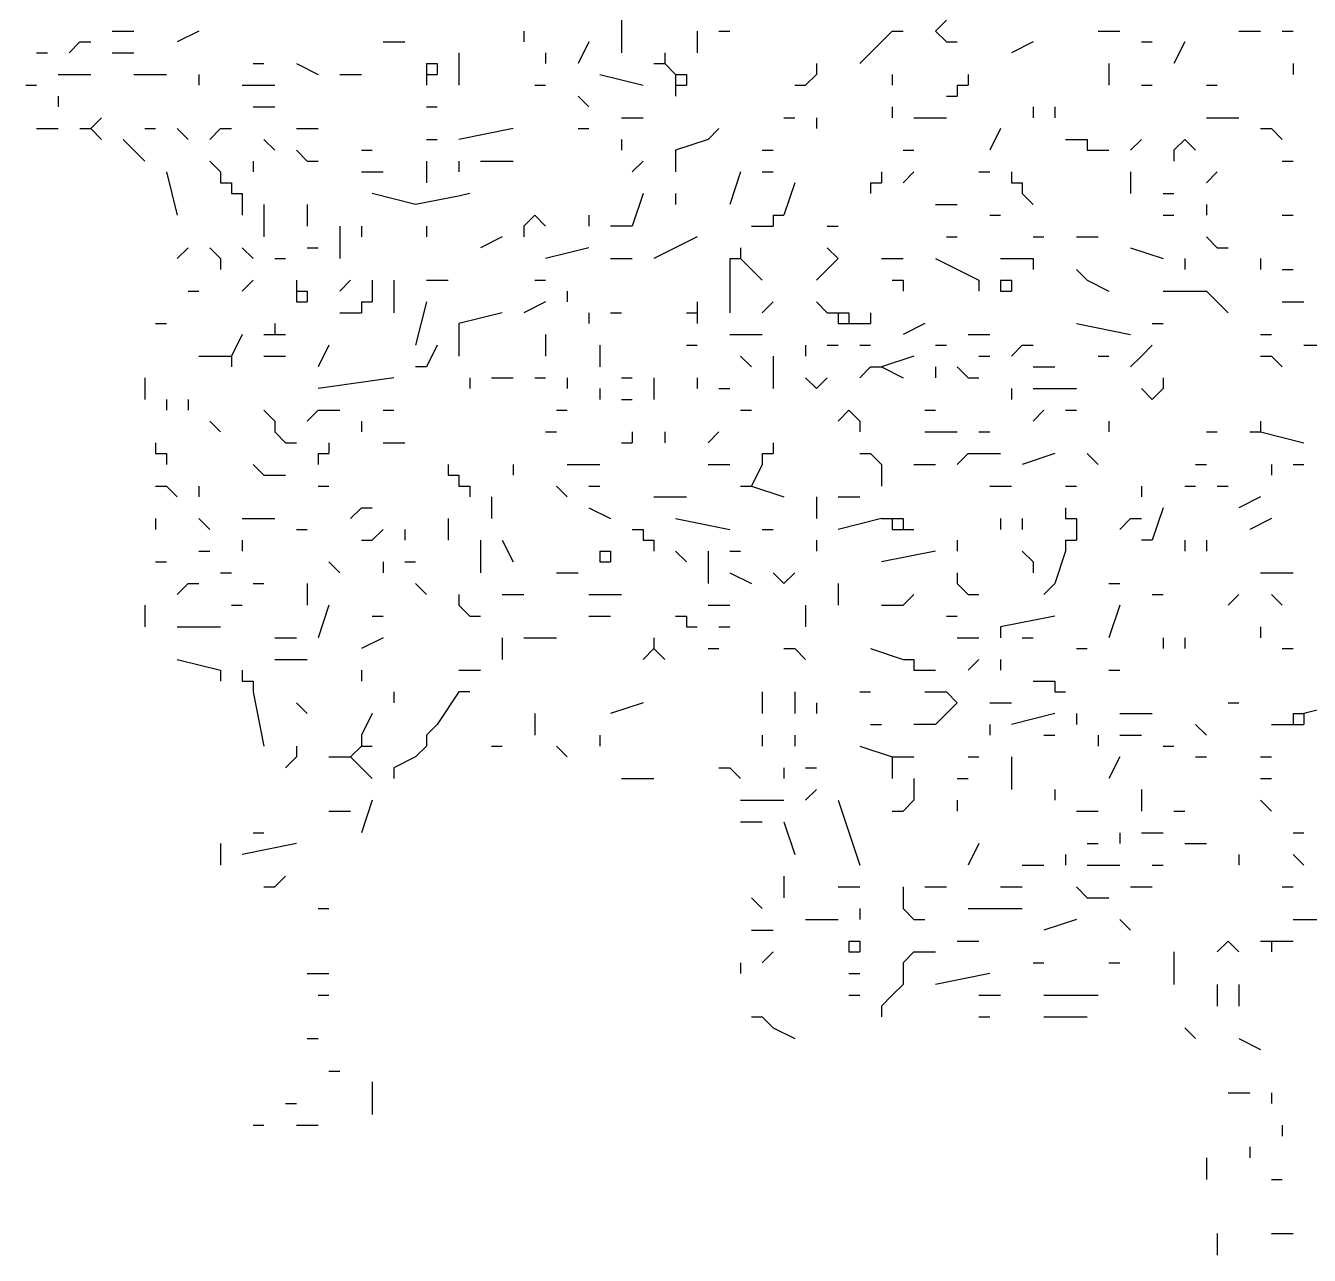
# Model space of a CAD drawing. Header units: inches. Extents: x 0 to 7.16, y 0 to 9.76.
# Drawn here: x 0.51 to 1.695, y 2.34 to 3.475 of the extents above; entities that cross this region are included whole.
import ezdxf

# ---------------------------------------------------------------- set-up
doc = ezdxf.new("R2010")
doc.units = ezdxf.units.IN
doc.header["$MEASUREMENT"] = 0

# ---------------------------------------------------------------- blocks, each defined once
blk = doc.blocks.new('drevoo')
at = {"linetype": 'Continuous'}
for points in [[(182.2102, -564.1301), (182.2102, -564.1601)], [(182.5102, -564.1301), (182.5002, -564.1401)], [(181.7402, -564.1401), (181.7602, -564.1401)], [(181.8202, -564.1401), (181.8002, -564.1501)], [(182.1202, -564.1401), (182.1202, -564.1501)], [(182.2802, -564.1401), (182.2802, -564.1601)], [(182.3002, -564.1401), (182.3102, -564.1401)], [(182.4602, -564.1401), (182.4502, -564.1501)], [(182.4602, -564.1401), (182.4702, -564.1401)], [(182.5002, -564.1401), (182.5102, -564.1501)], [(182.6502, -564.1401), (182.6702, -564.1401)], [(182.7802, -564.1401), (182.8002, -564.1401)], [(182.8202, -564.1401), (182.8302, -564.1401)], [(181.7102, -564.1501), (181.7002, -564.1601)], [(181.7102, -564.1501), (181.7202, -564.1501)], [(181.9902, -564.1501), (182.0102, -564.1501)], [(182.1802, -564.1501), (182.1702, -564.1701)], [(182.4502, -564.1501), (182.4402, -564.1601)], [(182.5102, -564.1501), (182.5202, -564.1501)], [(182.5902, -564.1501), (182.5702, -564.1601)], [(182.6902, -564.1501), (182.7002, -564.1501)], [(182.7302, -564.1501), (182.7202, -564.1701)], [(181.6702, -564.1601), (181.6802, -564.1601)], [(181.7402, -564.1601), (181.7602, -564.1601)], [(182.0602, -564.1601), (182.0602, -564.1901)], [(182.1402, -564.1601), (182.1402, -564.1701)], [(182.2502, -564.1601), (182.2502, -564.1701)], [(182.4402, -564.1601), (182.4302, -564.1701)], [(181.8702, -564.1701), (181.8802, -564.1701)], [(181.9102, -564.1701), (181.9302, -564.1801)], [(182.0302, -564.1701), (182.0302, -564.1801)], [(182.0302, -564.1701), (182.0402, -564.1701)], [(182.0402, -564.1701), (182.0402, -564.1801)], [(182.2402, -564.1701), (182.2502, -564.1701)], [(182.2502, -564.1701), (182.2602, -564.1801)], [(182.3902, -564.1701), (182.3902, -564.1801)], [(182.6602, -564.1701), (182.6602, -564.1901)], [(182.8302, -564.1701), (182.8302, -564.1801)], [(181.6602, -564.1901), (181.6702, -564.1901)], [(181.6902, -564.1801), (181.7202, -564.1801)], [(181.7602, -564.1801), (181.7902, -564.1801)], [(181.8202, -564.1801), (181.8202, -564.1901)], [(181.8602, -564.1901), (181.8902, -564.1901)], [(181.9502, -564.1801), (181.9702, -564.1801)], [(182.0302, -564.1801), (182.0302, -564.1901)], [(182.0302, -564.1801), (182.0402, -564.1801)], [(182.1302, -564.1901), (182.1402, -564.1901)], [(182.1902, -564.1801), (182.2302, -564.1901)], [(182.2602, -564.1801), (182.2602, -564.1901)], [(182.2602, -564.1801), (182.2702, -564.1801)], [(182.2602, -564.1901), (182.2602, -564.2001)], [(182.2602, -564.1901), (182.2702, -564.1901)], [(182.2702, -564.1801), (182.2702, -564.1901)], [(182.3702, -564.1901), (182.3802, -564.1901)], [(182.3902, -564.1801), (182.3802, -564.1901)], [(182.4602, -564.1801), (182.4602, -564.1901)], [(182.5202, -564.1901), (182.5202, -564.2001)], [(182.5202, -564.1901), (182.5302, -564.1901)], [(182.5302, -564.1801), (182.5302, -564.1901)], [(182.6902, -564.1901), (182.7002, -564.1901)], [(182.7502, -564.1901), (182.7602, -564.1901)], [(181.6902, -564.2001), (181.6902, -564.2101)], [(182.1702, -564.2001), (182.1802, -564.2101)], [(182.5102, -564.2001), (182.5202, -564.2001)], [(181.8702, -564.2101), (181.8902, -564.2101)], [(182.0302, -564.2101), (182.0402, -564.2101)], [(182.4602, -564.2101), (182.4602, -564.2201)], [(182.5902, -564.2101), (182.5902, -564.2201)], [(182.6102, -564.2101), (182.6102, -564.2201)], [(181.7302, -564.2201), (181.7202, -564.2301)], [(182.2102, -564.2201), (182.2302, -564.2201)], [(182.3602, -564.2201), (182.3702, -564.2201)], [(182.3902, -564.2201), (182.3902, -564.2301)], [(182.4802, -564.2201), (182.5102, -564.2201)], [(182.7502, -564.2201), (182.7802, -564.2201)], [(181.6702, -564.2301), (181.6902, -564.2301)], [(181.7102, -564.2301), (181.7202, -564.2301)], [(181.7202, -564.2301), (181.7302, -564.2401)], [(181.7702, -564.2301), (181.7802, -564.2301)], [(181.8002, -564.2301), (181.8102, -564.2401)], [(181.8402, -564.2301), (181.8302, -564.2401)], [(181.8402, -564.2301), (181.8502, -564.2301)], [(181.9102, -564.2301), (181.9302, -564.2301)], [(182.1102, -564.2301), (182.0602, -564.2401)], [(182.1702, -564.2301), (182.1802, -564.2301)], [(182.3002, -564.2301), (182.2902, -564.2401)], [(182.5602, -564.2301), (182.5502, -564.2501)], [(182.8002, -564.2301), (182.8102, -564.2301)], [(182.8102, -564.2301), (182.8202, -564.2401)], [(181.7502, -564.2401), (181.7602, -564.2501)], [(181.8802, -564.2401), (181.8902, -564.2501)], [(182.0302, -564.2401), (182.0402, -564.2401)], [(182.2102, -564.2401), (182.2102, -564.2501)], [(182.2902, -564.2401), (182.2602, -564.2501), (182.2602, -564.2701)], [(182.6202, -564.2401), (182.6302, -564.2401)], [(182.6302, -564.2401), (182.6402, -564.2401)], [(182.6402, -564.2401), (182.6402, -564.2501)], [(182.6902, -564.2401), (182.6802, -564.2501)], [(182.7302, -564.2401), (182.7202, -564.2501)], [(182.7302, -564.2401), (182.7402, -564.2501)], [(181.7602, -564.2501), (181.7702, -564.2601)], [(181.8302, -564.2601), (181.8402, -564.2701)], [(181.8702, -564.2601), (181.8702, -564.2701)], [(181.9102, -564.2501), (181.9202, -564.2601)], [(181.9202, -564.2601), (181.9302, -564.2601)], [(181.9702, -564.2501), (181.9802, -564.2501)], [(182.0302, -564.2601), (182.0302, -564.2801)], [(182.0602, -564.2601), (182.0602, -564.2701)], [(182.0802, -564.2601), (182.1102, -564.2601)], [(182.2302, -564.2601), (182.2202, -564.2701)], [(182.3402, -564.2501), (182.3502, -564.2501)], [(182.4702, -564.2501), (182.4802, -564.2501)], [(182.6402, -564.2501), (182.6502, -564.2501)], [(182.6502, -564.2501), (182.6602, -564.2501)], [(182.7202, -564.2501), (182.7202, -564.2601)], [(182.8202, -564.2601), (182.8302, -564.2601)], [(181.7902, -564.2701), (181.8002, -564.3101)], [(181.8402, -564.2701), (181.8402, -564.2801)], [(181.9702, -564.2701), (181.9902, -564.2701)], [(182.3202, -564.2701), (182.3102, -564.3001)], [(182.3402, -564.2701), (182.3502, -564.2701)], [(182.4502, -564.2701), (182.4502, -564.2801)], [(182.4802, -564.2701), (182.4702, -564.2801)], [(182.5402, -564.2701), (182.5502, -564.2701)], [(182.5702, -564.2701), (182.5702, -564.2801)], [(182.6802, -564.2701), (182.6802, -564.2901)], [(182.7602, -564.2701), (182.7502, -564.2801)], [(181.8402, -564.2801), (181.8502, -564.2801)], [(181.8502, -564.2801), (181.8502, -564.2901)], [(182.3702, -564.2801), (182.3602, -564.3101)], [(182.4402, -564.2801), (182.4402, -564.2901)], [(182.4402, -564.2801), (182.4502, -564.2801)], [(182.5702, -564.2801), (182.5802, -564.2801)], [(182.5802, -564.2801), (182.5802, -564.2901)], [(181.8502, -564.2901), (181.8602, -564.2901)], [(181.8602, -564.2901), (181.8602, -564.3001)], [(182.0702, -564.2901), (182.0612, -564.2921), (182.0202, -564.3001), (181.9802, -564.2901)], [(182.2302, -564.2901), (182.2202, -564.3201), (182.2002, -564.3201)], [(182.2602, -564.2901), (182.2602, -564.3001)], [(182.5802, -564.2901), (182.5902, -564.3001)], [(182.7102, -564.2901), (182.7202, -564.2901)], [(181.8602, -564.3001), (181.8602, -564.3101)], [(181.8802, -564.3001), (181.8802, -564.3301)], [(181.9202, -564.3001), (181.9202, -564.3201)], [(182.5002, -564.3001), (182.5202, -564.3001)], [(182.7502, -564.3001), (182.7502, -564.3101)], [(181.9502, -564.3201), (181.9502, -564.3501)], [(181.9702, -564.3201), (181.9702, -564.3301)], [(182.0302, -564.3201), (182.0302, -564.3301)], [(182.1302, -564.3101), (182.1202, -564.3201)], [(182.1202, -564.3201), (182.1202, -564.3301)], [(182.1302, -564.3101), (182.1402, -564.3201)], [(182.1802, -564.3101), (182.1802, -564.3201)], [(182.3302, -564.3201), (182.3402, -564.3201)], [(182.3402, -564.3201), (182.3502, -564.3201)], [(182.3502, -564.3101), (182.3502, -564.3201)], [(182.3502, -564.3101), (182.3602, -564.3101)], [(182.4002, -564.3201), (182.4102, -564.3201)], [(182.5502, -564.3101), (182.5602, -564.3101)], [(182.7102, -564.3101), (182.7202, -564.3101)], [(182.8202, -564.3101), (182.8302, -564.3101)], [(182.1002, -564.3301), (182.0802, -564.3401)], [(182.2802, -564.3301), (182.2402, -564.3501)], [(182.5102, -564.3301), (182.5202, -564.3301)], [(182.5902, -564.3301), (182.6002, -564.3301)], [(182.6302, -564.3301), (182.6502, -564.3301)], [(182.7502, -564.3301), (182.7602, -564.3401)], [(181.8102, -564.3401), (181.8002, -564.3501)], [(181.8302, -564.3401), (181.8402, -564.3501)], [(181.8602, -564.3401), (181.8702, -564.3501)], [(181.9202, -564.3401), (181.9302, -564.3401)], [(182.1802, -564.3401), (182.1402, -564.3501)], [(182.3202, -564.3401), (182.3202, -564.3501)], [(182.4002, -564.3401), (182.4102, -564.3501)], [(182.6802, -564.3401), (182.7102, -564.3501)], [(182.7602, -564.3401), (182.7702, -564.3401)], [(181.8402, -564.3501), (181.8402, -564.3601)], [(181.8902, -564.3501), (181.9002, -564.3501)], [(182.2002, -564.3501), (182.2202, -564.3501)], [(182.3102, -564.3501), (182.3102, -564.3601)], [(182.3102, -564.3501), (182.3202, -564.3501)], [(182.3202, -564.3501), (182.3302, -564.3601)], [(182.4102, -564.3501), (182.4002, -564.3601)], [(182.4502, -564.3501), (182.4702, -564.3501)], [(182.5002, -564.3501), (182.5402, -564.3701), (182.5402, -564.3801)], [(182.5602, -564.3501), (182.5802, -564.3501)], [(182.5802, -564.3501), (182.5902, -564.3501)], [(182.5902, -564.3501), (182.5902, -564.3601)], [(182.7302, -564.3501), (182.7302, -564.3601)], [(182.8002, -564.3501), (182.8002, -564.3601)], [(182.3102, -564.3601), (182.3102, -564.4001)], [(182.3302, -564.3601), (182.3402, -564.3701)], [(182.4002, -564.3601), (182.3902, -564.3701)], [(182.6302, -564.3601), (182.6402, -564.3701)], [(182.8202, -564.3601), (182.8302, -564.3601)], [(181.8702, -564.3701), (181.8602, -564.3801)], [(181.9102, -564.3701), (181.9102, -564.3801)], [(181.9602, -564.3701), (181.9502, -564.3801)], [(181.9802, -564.3701), (181.9802, -564.3801)], [(182.0002, -564.3701), (182.0002, -564.4001)], [(182.0302, -564.3701), (182.0502, -564.3701)], [(182.1302, -564.3701), (182.1402, -564.3701)], [(182.4602, -564.3701), (182.4702, -564.3701)], [(182.4702, -564.3701), (182.4702, -564.3801)], [(182.5602, -564.3701), (182.5602, -564.3801)], [(182.5602, -564.3701), (182.5702, -564.3701)], [(182.5702, -564.3701), (182.5702, -564.3801)], [(182.6402, -564.3701), (182.6602, -564.3801)], [(181.8102, -564.3801), (181.8202, -564.3801)], [(181.9102, -564.3801), (181.9102, -564.3901)], [(181.9102, -564.3801), (181.9202, -564.3801)], [(181.9102, -564.3901), (181.9202, -564.3901)], [(181.9202, -564.3801), (181.9202, -564.3901)], [(181.9702, -564.3901), (181.9702, -564.4001)], [(181.9702, -564.3901), (181.9802, -564.3901)], [(181.9802, -564.3801), (181.9802, -564.3901)], [(182.0302, -564.3901), (182.0202, -564.4301)], [(182.1402, -564.3901), (182.1202, -564.4001)], [(182.1602, -564.3801), (182.1602, -564.3901)], [(182.2802, -564.3901), (182.2802, -564.4001)], [(182.3502, -564.3901), (182.3402, -564.4001)], [(182.3902, -564.3901), (182.4002, -564.4001)], [(182.5602, -564.3801), (182.5702, -564.3801)], [(182.7102, -564.3801), (182.7502, -564.3801), (182.7702, -564.4001)], [(182.8202, -564.3901), (182.8402, -564.3901)], [(181.9502, -564.4001), (181.9602, -564.4001)], [(181.9602, -564.4001), (181.9702, -564.4001)], [(182.1002, -564.4001), (182.0602, -564.4101), (182.0602, -564.4401)], [(182.1802, -564.4001), (182.1802, -564.4101)], [(182.2002, -564.4001), (182.2102, -564.4001)], [(182.2702, -564.4001), (182.2802, -564.4001)], [(182.2802, -564.4001), (182.2802, -564.4101)], [(182.4002, -564.4001), (182.4102, -564.4001)], [(182.4102, -564.4001), (182.4102, -564.4101)], [(182.4102, -564.4001), (182.4202, -564.4001)], [(182.4202, -564.4001), (182.4202, -564.4101)], [(182.4402, -564.4001), (182.4402, -564.4101)], [(181.7802, -564.4101), (181.7902, -564.4101)], [(181.8902, -564.4101), (181.8902, -564.4201)], [(182.4102, -564.4101), (182.4202, -564.4101)], [(182.4202, -564.4101), (182.4302, -564.4101)], [(182.4302, -564.4101), (182.4402, -564.4101)], [(182.4902, -564.4101), (182.4702, -564.4201)], [(182.6302, -564.4101), (182.6802, -564.4201)], [(182.7002, -564.4101), (182.7102, -564.4101)], [(181.8602, -564.4201), (181.8502, -564.4401)], [(181.8802, -564.4201), (181.8902, -564.4201)], [(181.8902, -564.4201), (181.9002, -564.4201)], [(182.1402, -564.4201), (182.1402, -564.4401)], [(182.3102, -564.4201), (182.3402, -564.4201)], [(182.5302, -564.4201), (182.5502, -564.4201)], [(182.8002, -564.4201), (182.8102, -564.4201)], [(181.9402, -564.4301), (181.9302, -564.4501)], [(182.0402, -564.4301), (182.0302, -564.4501), (182.0202, -564.4501)], [(182.1902, -564.4301), (182.1902, -564.4501)], [(182.2702, -564.4301), (182.2802, -564.4301)], [(182.3802, -564.4301), (182.3802, -564.4401)], [(182.4002, -564.4301), (182.4102, -564.4301)], [(182.4302, -564.4301), (182.4402, -564.4301)], [(182.5002, -564.4301), (182.5102, -564.4301)], [(182.5802, -564.4301), (182.5702, -564.4401)], [(182.5802, -564.4301), (182.5902, -564.4301)], [(182.7002, -564.4301), (182.6902, -564.4401)], [(182.8402, -564.4301), (182.8602, -564.4301)], [(181.8202, -564.4401), (181.8402, -564.4401)], [(181.8402, -564.4401), (181.8502, -564.4401)], [(181.8502, -564.4401), (181.8502, -564.4501)], [(181.8802, -564.4401), (181.9002, -564.4401)], [(182.3202, -564.4401), (182.3302, -564.4501)], [(182.3502, -564.4401), (182.3502, -564.4701)], [(182.4402, -564.4501), (182.4302, -564.4601)], [(182.4402, -564.4501), (182.4502, -564.4501)], [(182.4802, -564.4401), (182.4502, -564.4501)], [(182.4502, -564.4501), (182.4702, -564.4601)], [(182.5002, -564.4501), (182.5002, -564.4601)], [(182.5202, -564.4501), (182.5302, -564.4601)], [(182.5402, -564.4401), (182.5502, -564.4401)], [(182.5902, -564.4501), (182.6102, -564.4501)], [(182.6502, -564.4401), (182.6602, -564.4401)], [(182.6902, -564.4401), (182.6802, -564.4501)], [(182.8002, -564.4401), (182.8102, -564.4401)], [(182.8102, -564.4401), (182.8202, -564.4501)], [(181.7702, -564.4601), (181.7702, -564.4801)], [(182.0002, -564.4601), (181.9302, -564.4701)], [(182.0702, -564.4601), (182.0702, -564.4701)], [(182.0902, -564.4601), (182.1102, -564.4601)], [(182.1302, -564.4601), (182.1402, -564.4601)], [(182.1602, -564.4601), (182.1602, -564.4701)], [(182.2102, -564.4601), (182.2202, -564.4601)], [(182.2402, -564.4601), (182.2402, -564.4801)], [(182.2802, -564.4601), (182.2802, -564.4701)], [(182.3802, -564.4601), (182.3902, -564.4701)], [(182.4002, -564.4601), (182.3902, -564.4701)], [(182.5302, -564.4601), (182.5402, -564.4601)], [(182.7102, -564.4601), (182.7102, -564.4701)], [(182.1902, -564.4701), (182.1902, -564.4801)], [(182.3002, -564.4701), (182.3102, -564.4701)], [(182.5702, -564.4701), (182.5702, -564.4801)], [(182.5902, -564.4701), (182.6302, -564.4701)], [(182.6902, -564.4701), (182.7002, -564.4801)], [(182.7102, -564.4701), (182.7002, -564.4801)], [(181.7902, -564.4801), (181.7902, -564.4901)], [(181.8102, -564.4801), (181.8102, -564.4901)], [(182.2102, -564.4801), (182.2202, -564.4801)], [(181.8802, -564.4901), (181.8902, -564.5001)], [(181.9302, -564.4901), (181.9202, -564.5001)], [(181.9302, -564.4901), (181.9502, -564.4901)], [(181.9902, -564.4901), (182.0002, -564.4901)], [(182.1502, -564.4901), (182.1602, -564.4901)], [(182.3202, -564.4901), (182.3302, -564.4901)], [(182.4102, -564.5001), (182.4202, -564.4901), (182.4302, -564.5001), (182.4302, -564.5101)], [(182.4902, -564.4901), (182.5002, -564.4901)], [(182.6002, -564.4901), (182.5902, -564.5001)], [(182.6202, -564.4901), (182.6302, -564.4901)], [(181.8302, -564.5001), (181.8402, -564.5101)], [(181.8902, -564.5001), (181.8902, -564.5101)], [(181.8902, -564.5101), (181.9002, -564.5201)], [(181.9702, -564.5001), (181.9702, -564.5101)], [(182.1402, -564.5101), (182.1502, -564.5101)], [(182.2202, -564.5101), (182.2202, -564.5201)], [(182.2502, -564.5101), (182.2502, -564.5201)], [(182.3002, -564.5101), (182.2902, -564.5201)], [(182.4902, -564.5101), (182.5202, -564.5101)], [(182.5402, -564.5101), (182.5502, -564.5101)], [(182.6602, -564.5001), (182.6602, -564.5101)], [(182.7502, -564.5101), (182.7602, -564.5101)], [(182.7902, -564.5101), (182.8002, -564.5101)], [(182.8002, -564.5001), (182.8002, -564.5101)], [(182.8002, -564.5101), (182.8402, -564.5201)], [(181.7802, -564.5201), (181.7802, -564.5301)], [(181.9002, -564.5201), (181.9102, -564.5201)], [(181.9402, -564.5201), (181.9402, -564.5301)], [(181.9902, -564.5201), (182.0102, -564.5201)], [(182.2102, -564.5201), (182.2202, -564.5201)], [(182.3502, -564.5201), (182.3502, -564.5301)], [(181.7802, -564.5301), (181.7902, -564.5301)], [(181.7902, -564.5301), (181.7902, -564.5401)], [(181.9302, -564.5301), (181.9302, -564.5401)], [(181.9302, -564.5301), (181.9402, -564.5301)], [(182.3402, -564.5301), (182.3402, -564.5401)], [(182.3402, -564.5301), (182.3502, -564.5301)], [(182.4302, -564.5301), (182.4402, -564.5301)], [(182.4402, -564.5301), (182.4502, -564.5401)], [(182.5302, -564.5301), (182.5202, -564.5401)], [(182.5302, -564.5301), (182.5602, -564.5301)], [(182.6102, -564.5301), (182.5802, -564.5401)], [(182.6402, -564.5301), (182.6502, -564.5401)], [(181.8702, -564.5401), (181.8802, -564.5501)], [(182.0502, -564.5401), (182.0502, -564.5501)], [(182.1102, -564.5401), (182.1102, -564.5501)], [(182.1602, -564.5401), (182.1902, -564.5401)], [(182.2902, -564.5401), (182.3102, -564.5401)], [(182.3402, -564.5401), (182.3302, -564.5601)], [(182.4502, -564.5401), (182.4502, -564.5601)], [(182.4802, -564.5401), (182.5002, -564.5401)], [(182.7402, -564.5401), (182.7502, -564.5401)], [(182.8102, -564.5401), (182.8102, -564.5501)], [(182.8302, -564.5401), (182.8402, -564.5401)], [(181.8802, -564.5501), (181.9002, -564.5501)], [(182.0502, -564.5501), (182.0602, -564.5501)], [(182.0602, -564.5501), (182.0602, -564.5601)], [(181.7802, -564.5601), (181.7902, -564.5601)], [(181.7902, -564.5601), (181.8002, -564.5701)], [(181.8202, -564.5601), (181.8202, -564.5701)], [(181.9302, -564.5601), (181.9402, -564.5601)], [(182.0602, -564.5601), (182.0702, -564.5601)], [(182.0702, -564.5601), (182.0702, -564.5701)], [(182.1502, -564.5601), (182.1602, -564.5701)], [(182.1802, -564.5601), (182.1902, -564.5601)], [(182.3202, -564.5601), (182.3302, -564.5601)], [(182.3302, -564.5601), (182.3602, -564.5701)], [(182.5502, -564.5601), (182.5702, -564.5601)], [(182.6202, -564.5601), (182.6302, -564.5601)], [(182.6902, -564.5601), (182.6902, -564.5701)], [(182.7302, -564.5601), (182.7402, -564.5601)], [(182.7602, -564.5601), (182.7702, -564.5601)], [(181.9702, -564.5801), (181.9602, -564.5901)], [(181.9702, -564.5801), (181.9802, -564.5801)], [(182.0902, -564.5701), (182.0902, -564.5901)], [(182.1802, -564.5801), (182.2002, -564.5901)], [(182.2402, -564.5701), (182.2702, -564.5701)], [(182.3902, -564.5701), (182.3902, -564.5901)], [(182.4102, -564.5701), (182.4302, -564.5701)], [(182.6202, -564.5801), (182.6202, -564.5901)], [(182.7102, -564.5801), (182.7002, -564.6101), (182.6902, -564.6101)], [(182.8002, -564.5701), (182.7802, -564.5801)], [(181.7802, -564.5901), (181.7802, -564.6001)], [(181.8202, -564.5901), (181.8302, -564.6001)], [(181.8602, -564.5901), (181.8902, -564.5901)], [(182.0502, -564.5901), (182.0502, -564.6101)], [(182.2602, -564.5901), (182.3102, -564.6001)], [(182.4502, -564.5901), (182.4102, -564.6001)], [(182.4502, -564.5901), (182.4602, -564.5901)], [(182.4602, -564.5901), (182.4602, -564.6001)], [(182.4602, -564.5901), (182.4702, -564.5901)], [(182.4702, -564.5901), (182.4702, -564.6001)], [(182.5602, -564.5901), (182.5602, -564.6001)], [(182.5802, -564.5901), (182.5802, -564.6001)], [(182.6202, -564.5901), (182.6302, -564.5901)], [(182.6302, -564.5901), (182.6302, -564.6001)], [(182.6802, -564.5901), (182.6702, -564.6001)], [(182.6802, -564.5901), (182.6902, -564.5901)], [(182.8102, -564.5901), (182.7902, -564.6001)], [(181.9102, -564.6001), (181.9202, -564.6001)], [(181.9902, -564.6001), (181.9802, -564.6101)], [(182.0102, -564.6001), (182.0102, -564.6101)], [(182.2202, -564.6001), (182.2302, -564.6001)], [(182.2302, -564.6001), (182.2302, -564.6101)], [(182.3402, -564.6001), (182.3502, -564.6001)], [(182.4602, -564.6001), (182.4702, -564.6001)], [(182.4702, -564.6001), (182.4802, -564.6001)], [(182.6302, -564.6001), (182.6302, -564.6101)], [(181.8602, -564.6101), (181.8602, -564.6201)], [(181.9702, -564.6101), (181.9802, -564.6101)], [(182.0802, -564.6101), (182.0802, -564.6401)], [(182.1002, -564.6101), (182.1102, -564.6301)], [(182.2302, -564.6101), (182.2402, -564.6101)], [(182.2402, -564.6101), (182.2402, -564.6201)], [(182.3902, -564.6101), (182.3902, -564.6201)], [(182.5202, -564.6101), (182.5202, -564.6201)], [(182.6202, -564.6101), (182.6202, -564.6201)], [(182.6202, -564.6101), (182.6302, -564.6101)], [(182.7302, -564.6101), (182.7302, -564.6201)], [(182.7502, -564.6101), (182.7502, -564.6201)], [(181.8202, -564.6201), (181.8302, -564.6201)], [(182.1902, -564.6201), (182.1902, -564.6301)], [(182.1902, -564.6201), (182.2002, -564.6201)], [(182.2002, -564.6201), (182.2002, -564.6301)], [(182.2602, -564.6201), (182.2702, -564.6301)], [(182.2902, -564.6201), (182.2902, -564.6501)], [(182.3102, -564.6201), (182.3202, -564.6201)], [(182.5002, -564.6201), (182.4502, -564.6301)], [(182.5802, -564.6201), (182.5902, -564.6301)], [(182.6202, -564.6201), (182.6102, -564.6501)], [(181.7802, -564.6301), (181.7902, -564.6301)], [(181.8402, -564.6401), (181.8502, -564.6401)], [(181.9402, -564.6301), (181.9502, -564.6401)], [(181.9902, -564.6301), (181.9902, -564.6401)], [(182.0102, -564.6301), (182.0202, -564.6301)], [(182.1502, -564.6401), (182.1702, -564.6401)], [(182.1902, -564.6301), (182.2002, -564.6301)], [(182.3102, -564.6401), (182.3302, -564.6501)], [(182.3502, -564.6401), (182.3602, -564.6501)], [(182.3702, -564.6401), (182.3602, -564.6501)], [(182.5202, -564.6401), (182.5202, -564.6501)], [(182.5902, -564.6301), (182.5902, -564.6401)], [(182.8002, -564.6401), (182.8302, -564.6401)], [(181.8102, -564.6501), (181.8002, -564.6601)], [(181.8102, -564.6501), (181.8202, -564.6501)], [(181.8702, -564.6501), (181.8802, -564.6501)], [(181.9202, -564.6501), (181.9202, -564.6701)], [(182.0202, -564.6501), (182.0302, -564.6601)], [(182.4102, -564.6501), (182.4102, -564.6701)], [(182.5202, -564.6501), (182.5302, -564.6601)], [(182.6102, -564.6501), (182.6002, -564.6601)], [(182.6602, -564.6501), (182.6702, -564.6501)], [(182.0602, -564.6601), (182.0602, -564.6701)], [(182.1002, -564.6601), (182.1202, -564.6601)], [(182.1802, -564.6601), (182.2102, -564.6601)], [(182.4802, -564.6601), (182.4702, -564.6701)], [(182.5302, -564.6601), (182.5402, -564.6601)], [(182.7002, -564.6601), (182.7102, -564.6601)], [(182.7802, -564.6601), (182.7702, -564.6701)], [(182.8102, -564.6601), (182.8202, -564.6701)], [(181.7702, -564.6701), (181.7702, -564.6901)], [(181.8502, -564.6701), (181.8602, -564.6701)], [(181.9402, -564.6701), (181.9302, -564.7001)], [(182.0602, -564.6701), (182.0702, -564.6801)], [(182.2902, -564.6701), (182.3102, -564.6701)], [(182.3802, -564.6701), (182.3802, -564.6901)], [(182.4502, -564.6701), (182.4702, -564.6701)], [(182.6702, -564.6701), (182.6602, -564.7001)], [(181.9802, -564.6801), (181.9902, -564.6801)], [(182.0702, -564.6801), (182.0802, -564.6801)], [(182.1802, -564.6801), (182.2002, -564.6801)], [(182.2602, -564.6801), (182.2702, -564.6801)], [(182.2702, -564.6801), (182.2702, -564.6901)], [(182.5102, -564.6801), (182.5202, -564.6801)], [(182.6102, -564.6801), (182.5602, -564.6901), (182.5602, -564.7001)], [(181.8002, -564.6901), (181.8402, -564.6901)], [(182.2702, -564.6901), (182.2802, -564.6901)], [(182.3002, -564.6901), (182.3102, -564.6901)], [(182.8002, -564.6901), (182.8002, -564.7001)], [(181.8902, -564.7001), (181.9102, -564.7001)], [(181.9902, -564.7001), (181.9702, -564.7101)], [(182.1002, -564.7001), (182.1002, -564.7201)], [(182.1202, -564.7001), (182.1502, -564.7001)], [(182.2402, -564.7101), (182.2302, -564.7201)], [(182.2402, -564.7001), (182.2402, -564.7101)], [(182.2402, -564.7101), (182.2502, -564.7201)], [(182.2902, -564.7101), (182.3002, -564.7101)], [(182.3602, -564.7101), (182.3702, -564.7101)], [(182.3702, -564.7101), (182.3802, -564.7201)], [(182.4402, -564.7101), (182.4702, -564.7201)], [(182.5202, -564.7001), (182.5402, -564.7001)], [(182.5802, -564.7001), (182.5902, -564.7001)], [(182.6302, -564.7101), (182.6402, -564.7101)], [(182.7102, -564.7001), (182.7102, -564.7101)], [(182.7302, -564.7001), (182.7302, -564.7101)], [(182.8202, -564.7101), (182.8302, -564.7101)], [(181.8002, -564.7201), (181.8402, -564.7301), (181.8402, -564.7401)], [(181.8902, -564.7201), (181.9202, -564.7201)], [(182.4702, -564.7201), (182.4802, -564.7201)], [(182.4802, -564.7201), (182.4802, -564.7301)], [(182.5402, -564.7201), (182.5302, -564.7301)], [(182.5602, -564.7201), (182.5602, -564.7301)], [(181.8602, -564.7301), (181.8602, -564.7401)], [(181.9702, -564.7301), (181.9702, -564.7401)], [(182.0602, -564.7301), (182.0802, -564.7301)], [(182.4802, -564.7301), (182.4902, -564.7301)], [(182.4902, -564.7301), (182.5002, -564.7301)], [(182.6602, -564.7301), (182.6702, -564.7301)], [(181.8602, -564.7401), (181.8702, -564.7401)], [(181.8702, -564.7401), (181.8702, -564.7501)], [(182.5902, -564.7401), (182.6002, -564.7401)], [(182.6002, -564.7401), (182.6102, -564.7401)], [(182.6102, -564.7401), (182.6102, -564.7501)], [(181.8702, -564.7501), (181.8802, -564.8001)], [(182.0002, -564.7501), (182.0002, -564.7601)], [(182.0702, -564.7501), (182.0602, -564.7501), (182.0402, -564.7801)], [(182.3402, -564.7501), (182.3402, -564.7701)], [(182.3702, -564.7501), (182.3702, -564.7701)], [(182.4302, -564.7501), (182.4402, -564.7501)], [(182.4902, -564.7501), (182.5102, -564.7501)], [(182.5102, -564.7501), (182.5202, -564.7601)], [(182.6102, -564.7501), (182.6202, -564.7501)], [(181.9102, -564.7601), (181.9202, -564.7701)], [(181.9802, -564.7701), (181.9702, -564.7901)], [(182.1302, -564.7701), (182.1302, -564.7901)], [(182.2302, -564.7601), (182.2002, -564.7701)], [(182.3902, -564.7601), (182.3902, -564.7701)], [(182.5202, -564.7601), (182.5002, -564.7801), (182.4802, -564.7801)], [(182.5502, -564.7601), (182.5702, -564.7601)], [(182.6102, -564.7701), (182.5702, -564.7801)], [(182.6302, -564.7701), (182.6302, -564.7801)], [(182.6702, -564.7701), (182.7002, -564.7701)], [(182.7702, -564.7601), (182.7802, -564.7601)], [(182.8302, -564.7701), (182.8302, -564.7801)], [(182.8302, -564.7701), (182.8402, -564.7701)], [(182.8802, -564.7601), (182.8402, -564.7701)], [(182.8402, -564.7701), (182.8402, -564.7801)], [(182.0402, -564.7801), (182.0302, -564.7901)], [(182.4402, -564.7801), (182.4502, -564.7801)], [(182.5502, -564.7801), (182.5502, -564.7901)], [(182.7402, -564.7801), (182.7502, -564.7901)], [(182.8102, -564.7801), (182.8202, -564.7801)], [(182.8202, -564.7801), (182.8302, -564.7801)], [(182.8302, -564.7801), (182.8402, -564.7801)], [(181.9702, -564.7901), (181.9702, -564.8001)], [(182.0302, -564.7901), (182.0302, -564.8001)], [(182.1902, -564.7901), (182.1902, -564.8001)], [(182.3402, -564.7901), (182.3402, -564.8001)], [(182.3702, -564.7901), (182.3702, -564.8001)], [(182.6002, -564.7901), (182.6102, -564.7901)], [(182.6502, -564.7901), (182.6502, -564.8001)], [(182.6702, -564.7901), (182.6902, -564.7901)], [(181.9102, -564.8001), (181.9102, -564.8101)], [(181.9702, -564.8001), (181.9602, -564.8101)], [(181.9702, -564.8001), (181.9802, -564.8001)], [(182.0302, -564.8001), (182.0202, -564.8101)], [(182.0902, -564.8001), (182.1002, -564.8001)], [(182.1502, -564.8001), (182.1602, -564.8101)], [(182.4302, -564.8001), (182.4602, -564.8101)], [(182.7102, -564.8001), (182.7202, -564.8001)], [(181.9102, -564.8101), (181.9002, -564.8201)], [(181.9402, -564.8101), (181.9602, -564.8101)], [(181.9602, -564.8101), (181.9802, -564.8301)], [(182.0202, -564.8101), (182.0002, -564.8201), (182.0002, -564.8301)], [(182.4602, -564.8101), (182.4602, -564.8201)], [(182.4602, -564.8101), (182.4702, -564.8101)], [(182.4702, -564.8101), (182.4802, -564.8101)], [(182.5302, -564.8101), (182.5402, -564.8101)], [(182.5702, -564.8101), (182.5702, -564.8401)], [(182.6702, -564.8101), (182.6602, -564.8301)], [(182.7402, -564.8101), (182.7502, -564.8101)], [(182.8002, -564.8101), (182.8102, -564.8101)], [(182.2102, -564.8301), (182.2202, -564.8301)], [(182.2202, -564.8301), (182.2402, -564.8301)], [(182.3002, -564.8201), (182.3102, -564.8201)], [(182.3102, -564.8201), (182.3202, -564.8301)], [(182.3602, -564.8201), (182.3602, -564.8301)], [(182.3802, -564.8201), (182.3902, -564.8201)], [(182.4602, -564.8201), (182.4602, -564.8301)], [(182.4802, -564.8301), (182.4802, -564.8501)], [(182.5202, -564.8301), (182.5302, -564.8301)], [(182.8002, -564.8301), (182.8102, -564.8301)], [(182.3902, -564.8401), (182.3802, -564.8501)], [(182.6102, -564.8401), (182.6102, -564.8501)], [(182.6902, -564.8401), (182.6902, -564.8601)], [(181.9802, -564.8501), (181.9702, -564.8801)], [(182.3202, -564.8501), (182.3602, -564.8501)], [(182.4102, -564.8501), (182.4302, -564.9101)], [(182.4802, -564.8501), (182.4702, -564.8601)], [(182.5202, -564.8501), (182.5202, -564.8601)], [(182.8002, -564.8501), (182.8102, -564.8601)], [(181.9402, -564.8601), (181.9602, -564.8601)], [(182.4602, -564.8601), (182.4702, -564.8601)], [(182.6302, -564.8601), (182.6502, -564.8601)], [(182.7202, -564.8601), (182.7302, -564.8601)], [(182.3202, -564.8701), (182.3402, -564.8701)], [(182.3602, -564.8701), (182.3702, -564.9001)], [(181.8702, -564.8801), (181.8802, -564.8801)], [(182.6702, -564.8801), (182.6702, -564.8901)], [(182.6902, -564.8801), (182.7102, -564.8801)], [(182.8302, -564.8801), (182.8402, -564.8801)], [(181.8402, -564.8901), (181.8402, -564.9101)], [(181.9102, -564.8901), (181.8602, -564.9001)], [(182.5402, -564.8901), (182.5302, -564.9101)], [(182.6202, -564.9001), (182.6202, -564.9101)], [(182.6402, -564.8901), (182.6502, -564.8901)], [(182.7302, -564.8901), (182.7502, -564.8901)], [(182.7802, -564.9001), (182.7802, -564.9101)], [(182.8302, -564.9001), (182.8402, -564.9101)], [(182.5802, -564.9101), (182.6002, -564.9101)], [(182.6402, -564.9101), (182.6702, -564.9101)], [(182.7002, -564.9101), (182.7102, -564.9101)], [(181.9002, -564.9201), (181.8902, -564.9301)], [(182.3602, -564.9201), (182.3602, -564.9401)], [(181.8802, -564.9301), (181.8902, -564.9301)], [(182.4102, -564.9301), (182.4302, -564.9301)], [(182.4702, -564.9301), (182.4702, -564.9501)], [(182.4902, -564.9301), (182.5102, -564.9301)], [(182.5602, -564.9301), (182.5802, -564.9301)], [(182.6302, -564.9301), (182.6402, -564.9401)], [(182.6802, -564.9301), (182.7002, -564.9301)], [(182.8202, -564.9301), (182.8302, -564.9301)], [(182.3302, -564.9401), (182.3402, -564.9501)], [(182.6402, -564.9401), (182.6602, -564.9401)], [(181.9302, -564.9501), (181.9402, -564.9501)], [(182.3802, -564.9601), (182.4102, -564.9601)], [(182.4302, -564.9501), (182.4302, -564.9601)], [(182.4702, -564.9501), (182.4802, -564.9601)], [(182.4802, -564.9601), (182.4902, -564.9601)], [(182.5302, -564.9501), (182.5802, -564.9501)], [(182.6302, -564.9601), (182.6002, -564.9701)], [(182.6702, -564.9601), (182.6802, -564.9701)], [(182.8302, -564.9601), (182.8702, -564.9601)], [(182.3302, -564.9701), (182.3502, -564.9701)], [(182.4202, -564.9801), (182.4202, -564.9901)], [(182.4202, -564.9801), (182.4302, -564.9801)], [(182.4302, -564.9801), (182.4302, -564.9901)], [(182.5202, -564.9801), (182.5402, -564.9801)], [(182.7602, -564.9901), (182.7702, -564.9801), (182.7802, -564.9901)], [(182.8002, -564.9801), (182.8102, -564.9801)], [(182.8102, -564.9801), (182.8102, -564.9901)], [(182.8102, -564.9801), (182.8202, -564.9801)], [(182.8202, -564.9801), (182.8302, -564.9801)], [(182.3502, -564.9901), (182.3402, -565.0001)], [(182.4202, -564.9901), (182.4302, -564.9901)], [(182.4802, -564.9901), (182.4702, -565.0001)], [(182.4802, -564.9901), (182.5002, -564.9901)], [(182.7202, -564.9901), (182.7202, -565.0201)], [(182.3202, -565.0001), (182.3202, -565.0101)], [(182.4702, -565.0001), (182.4702, -565.0201)], [(182.5902, -565.0001), (182.6002, -565.0001)], [(182.6602, -565.0001), (182.6702, -565.0001)], [(181.9202, -565.0101), (181.9402, -565.0101)], [(182.4202, -565.0101), (182.4302, -565.0101)], [(182.5502, -565.0101), (182.5002, -565.0201)], [(181.9302, -565.0301), (181.9402, -565.0301)], [(182.4202, -565.0301), (182.4302, -565.0301)], [(182.4602, -565.0301), (182.4502, -565.0401)], [(182.4702, -565.0201), (182.4602, -565.0301)], [(182.5402, -565.0301), (182.5602, -565.0301)], [(182.6002, -565.0301), (182.6502, -565.0301)], [(182.7602, -565.0201), (182.7602, -565.0401)], [(182.7802, -565.0201), (182.7802, -565.0401)], [(182.4502, -565.0401), (182.4502, -565.0501)], [(182.3302, -565.0501), (182.3402, -565.0501)], [(182.3402, -565.0501), (182.3502, -565.0601)], [(182.5402, -565.0501), (182.5502, -565.0501)], [(182.6002, -565.0501), (182.6402, -565.0501)], [(182.3502, -565.0601), (182.3702, -565.0701)], [(182.7302, -565.0601), (182.7402, -565.0701)], [(181.9202, -565.0701), (181.9302, -565.0701)], [(182.7802, -565.0701), (182.8002, -565.0801)], [(181.9402, -565.1001), (181.9502, -565.1001)], [(181.9802, -565.1101), (181.9802, -565.1401)], [(182.7702, -565.1201), (182.7902, -565.1201)], [(182.8102, -565.1201), (182.8102, -565.1301)], [(181.9002, -565.1301), (181.9102, -565.1301)], [(181.8702, -565.1501), (181.8802, -565.1501)], [(181.9102, -565.1501), (181.9202, -565.1501)], [(181.9202, -565.1501), (181.9302, -565.1501)], [(182.8202, -565.1501), (182.8202, -565.1601)], [(182.7902, -565.1701), (182.7902, -565.1801)], [(182.7502, -565.1801), (182.7502, -565.2001)], [(182.8102, -565.2001), (182.8202, -565.2001)], [(182.7602, -565.2501), (182.7602, -565.2701)], [(182.8102, -565.2501), (182.8302, -565.2501)]]:
    blk.add_lwpolyline(points, dxfattribs=at)
blk = doc.blocks.new('A$C347C32FF')
at = {"color": 1, "linetype": 'Continuous'}
blk.add_blockref('drevoo', (-181.1502, 567.6101), dxfattribs=at)

msp = doc.modelspace()

# ---------------------------------------------------------------- block references
msp.add_blockref('A$C347C32FF', (0, 0))

doc.saveas('drawing.dxf')
